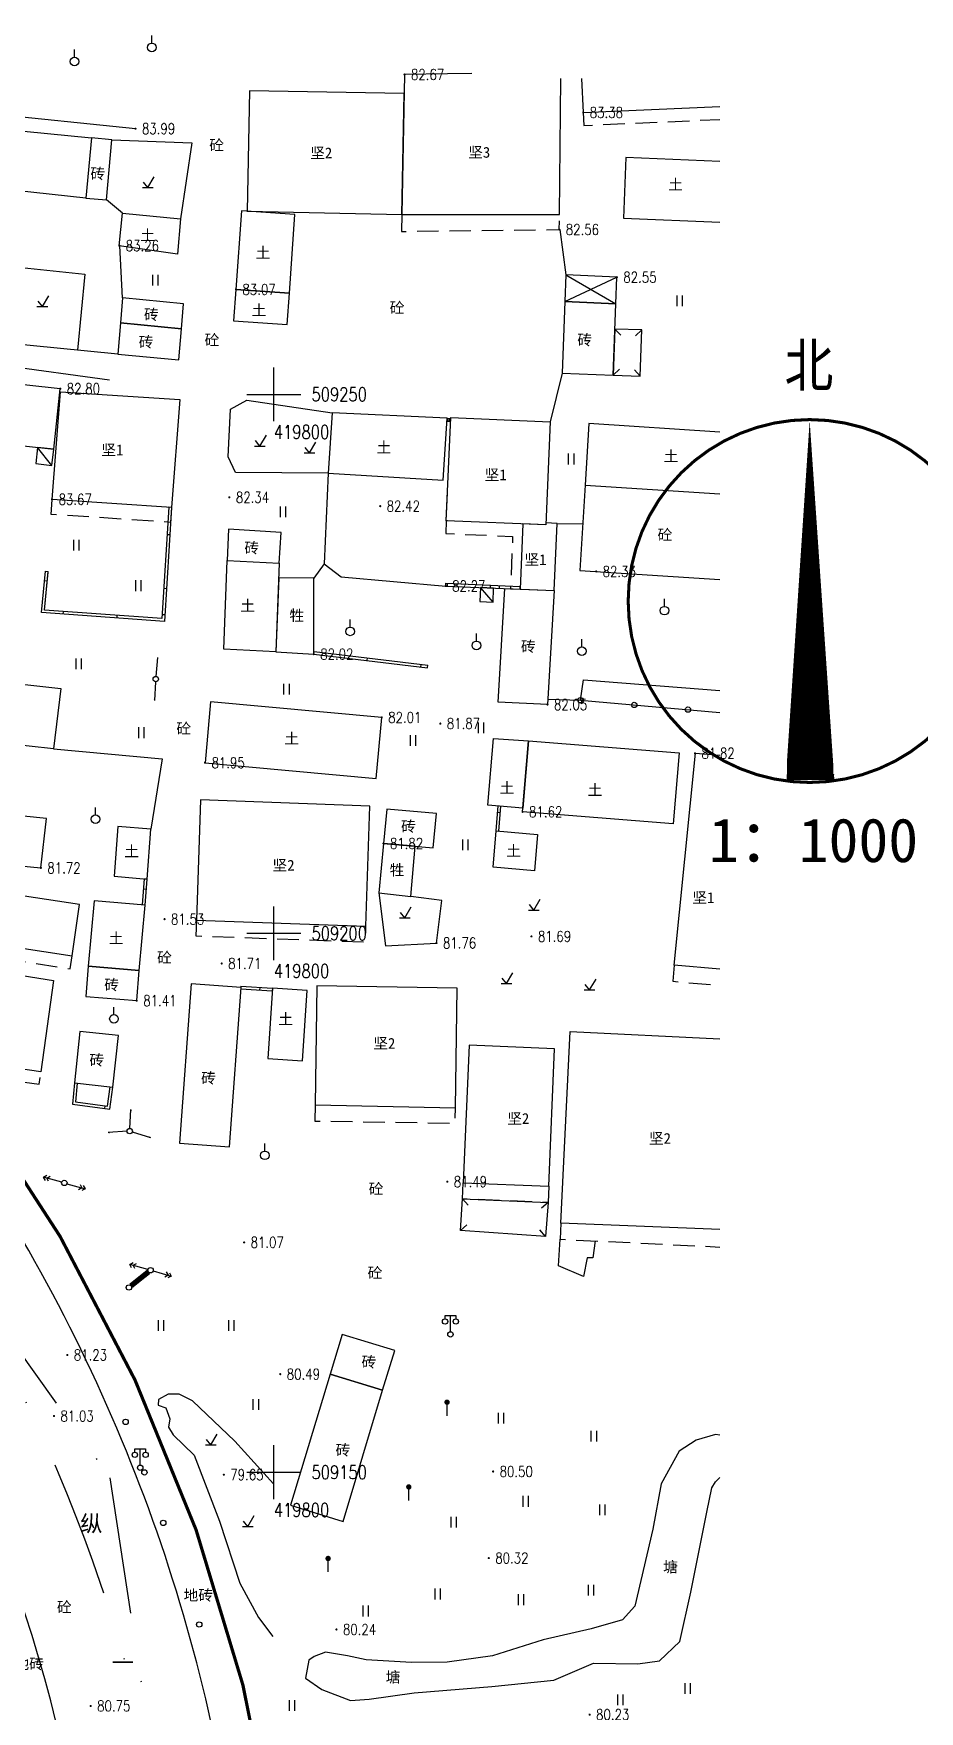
# Model space of a CAD drawing. Header units: millimetres. Extents: x 415847 to 420533, y 507593 to 509769.
# Drawn here: x 419777.7 to 419859.9, y 509127.8 to 509283.5 of the extents above; entities that cross this region are included whole.
import ezdxf
from ezdxf.enums import TextEntityAlignment as Align

# ---------------------------------------------------------------- set-up
doc = ezdxf.new("R2010")
doc.units = ezdxf.units.MM
doc.linetypes.add('DASHDOT', pattern=[25.4, 12.7, -6.35, 0, -6.35])
doc.linetypes.add('X5', pattern=[3, 2, -1])
for name, color, linetype in [('DLDW', 11, 'Continuous'), ('DMTZ', 3, 'Continuous'), ('GCD', 1, 'Continuous'), ('GXYZ', 2, 'Continuous'), ('JMD', 6, 'Continuous'), ('PP-COM', 7, 'Continuous'), ('RD-中线', 1, 'DASHDOT'), ('RD-侧石线', 5, 'Continuous'), ('SXSS', 5, 'Continuous'), ('TK', 7, 'Continuous'), ('ZBTZ', 3, 'Continuous'), ('ZJ', 7, 'Continuous')]:
    doc.layers.add(name, color=color, linetype=linetype)
doc.styles.add('ht11k', font='simhei.ttf', dxfattribs={"height": 1})
doc.styles.add('HZ', font='rs.shx', dxfattribs={"width": 0.8, "bigfont": 'hztxt.shx'})
doc.linetypes.add('10421', pattern='A,2,[150,AAA.SHX,S=1,R=0,X=0,Y=1],1e-11', length=2)
doc.linetypes.add('10422', pattern='A,2,[150,AAA.SHX,S=1,R=0,X=0,Y=1],2,[177,AAA.SHX,S=1,R=0,X=0,Y=0.8],1e-09', length=4)
doc.linetypes.add('1137', pattern='A,0,-1e-09,[146,AAA.SHX,S=1,R=0,X=0,Y=0],-10', length=10)
doc.linetypes.add('1161', pattern='A,0,[149,AAA.SHX,S=0.15,R=0,X=0,Y=0],-1.6', length=1.6)
doc.linetypes.add('445', pattern='A,8,-0.5,[147,AAA.SHX,S=1,R=0,X=0,Y=0],-1.5', length=10)

# ---------------------------------------------------------------- blocks, each defined once
blk = doc.blocks.new('gc121')
for p, q in [((-0.5, -1), (-0.5, 1)), ((0.5, -1), (0.5, 1))]:
    blk.add_line(p, q)
blk = doc.blocks.new('gc125')
blk.add_line((0, 0.8), (0, 2.2))
blk.add_circle((0, 0), 0.8)
blk = doc.blocks.new('gc123')
for p, q in [((-1, 0), (1, 0)), ((0, 0), (-0.8, 1)), ((0, 0), (1.2, 2))]:
    blk.add_line(p, q)
blk = doc.blocks.new('gc013c')
at = {"linetype": 'Continuous'}
blk.add_line((0.5, 0), (4, 0), dxfattribs=at)
at = {"linetype": 'Continuous', "const_width": 0.15, "flags": 128}
blk.add_lwpolyline([(3.775, 0, 1), (3.925, 0, 1)], format="xyb", close=True, dxfattribs=at)
blk = doc.blocks.new('gc170')
at = {"linetype": 'Continuous'}
blk.add_circle((0, 0), 0.5, dxfattribs=at)
blk = doc.blocks.new('NEW_BLOCK_50')
at = {"color": 0}
for points in [[(-1, 2.9), (-1, 3.5), (1, 3.5), (1, 2.9)], [(0, 0.5), (0, 3.5)]]:
    blk.add_lwpolyline(points, dxfattribs=at)
for centre in [(-1, 2.4), (0, 0), (1, 2.4)]:
    blk.add_circle(centre, 0.5, dxfattribs=at)
blk = doc.blocks.new('gc013a')
at = {"linetype": 'Continuous'}
blk.add_line((0.5, 0), (4, 0), dxfattribs=at)
at = {"linetype": 'Continuous', "flags": 128}
for points in [[(2.88, 0.5), (3.38, 0), (2.88, -0.5)], [(3.5, 0.5), (4, 0), (3.5, -0.5)]]:
    blk.add_lwpolyline(points, dxfattribs=at)
blk = doc.blocks.new('gc165')
blk.add_line((0, 0), (0, 2))
at = {"const_width": 0.5}
blk.add_lwpolyline([(-0.25, 2.5, 1), (0.25, 2.5, 1)], format="xyb", close=True, dxfattribs=at)
blk = doc.blocks.new('acfgw')
at = {"color": 4}
for p, q in [((0, -5), (0, 5)), ((-5, 0), (5, 0))]:
    blk.add_line(p, q, dxfattribs=at)
blk = doc.blocks.new('GC200')
at = {"linetype": 'Continuous', "const_width": 0.2, "flags": 128}
blk.add_lwpolyline([(-0.1, 0, 1), (0.1, 0, 1)], format="xyb", close=True, dxfattribs=at)
blk = doc.blocks.new('aczbz')
for p, q in [((1.95, -14.21), (1.93, -14.28)), ((1.93, -14.28), (1.93, -14.64)), ((1.98, -14.64), (1.95, -14.21))]:
    blk.add_line(p, q)
blk.add_lwpolyline([(0, 14.8, 0, 3.8, 0), (0.03, -13.31, 3.8, 3.8, 0), (0.03, -14.25, 3.8, 3.8, 0)], format="xyseb")
at = {"const_width": 0.25}
blk.add_lwpolyline([(-14.88, 0, 1), (14.88, 0, 1)], format="xyb", close=True, dxfattribs=at)
at = {"const_width": 3.8}
blk.add_lwpolyline([(0.01, -14.21), (0.01, -14.69)], dxfattribs=at)
at = {"style": 'HZ'}
blk.add_text('北', height=4, dxfattribs=at).set_placement((-0.06, 19.36), align=Align.MIDDLE)

msp = doc.modelspace()

# ---------------------------------------------------------------- linework, layer by layer
at = {"layer": 'DLDW', "color": 252, "linetype": 'Continuous', "flags": 128}
for points, elevation in [([(419800.205, 509226.12), (419803.706, 509225.898), (419803.716, 509232.956), (419800.461, 509232.977)], 82.915), ([(419810.173, 509208.333), (419809.733, 509203.763), (419812.702, 509203.4), (419813.107, 509208.079)], 81.851)]:
    msp.add_lwpolyline(points, close=True, dxfattribs=dict(at, elevation=elevation))
at = {"layer": 'DMTZ', "linetype": '10422', "elevation": 82.364, "flags": 128}
msp.add_lwpolyline([(419787.176, 509274.644), (419759.521, 509277.471), (419759.394, 509276.23)], dxfattribs=at)
at = {"layer": 'DMTZ', "linetype": '10421', "flags": 128}
msp.add_lwpolyline([(419784.771, 509251.309), (419764.879, 509254.022)], dxfattribs=at)
at = {"layer": 'DMTZ', "color": 252, "linetype": '10421', "elevation": 79.729}
msp.add_lwpolyline([(419799.962, 509148.94), (419796.402, 509152.885), (419792.457, 509156.632), (419791.211, 509157.26), (419790.205, 509157.237), (419789.303, 509156.736), (419789.272, 509156.215), (419789.99, 509155.978), (419790.367, 509154.957), (419790.223, 509154.175), (419790.677, 509153.481), (419792.614, 509151.595), (419794.974, 509145.453), (419796.859, 509139.701), (419798.575, 509136.52), (419799.912, 509134.756)], dxfattribs=at)
at = {"layer": 'GXYZ', "color": 252, "linetype": 'Continuous', "const_width": 0.5, "flags": 128}
msp.add_lwpolyline([(419788.377, 509168.587), (419786.757, 509167.295)], dxfattribs=at)
at = {"layer": 'GXYZ', "color": 252, "linetype": 'Continuous', "flags": 128}
msp.add_lwpolyline([(419788.377, 509168.587), (419786.757, 509167.295)], dxfattribs=at)
at = {"layer": 'JMD', "color": 252, "linetype": 'Continuous'}
for p, q in [((419826.991, 509258.612, 82.576), (419831.822, 509260.864, 82.576)), ((419827.094, 509261.073), (419831.719, 509258.403)), ((419827.094, 509261.073), (419831.719, 509258.403)), ((419831.636, 509256.061), (419832.181, 509255.476)), ((419831.636, 509256.061), (419832.181, 509255.476)), ((419831.636, 509256.061), (419832.181, 509255.476)), ((419834.148, 509255.972), (419833.563, 509255.427)), ((419834.148, 509255.972), (419833.563, 509255.427)), ((419834.148, 509255.972), (419833.563, 509255.427)), ((419831.484, 509251.788), (419832.07, 509252.333)), ((419831.484, 509251.788), (419832.07, 509252.333)), ((419831.484, 509251.788), (419832.07, 509252.333)), ((419833.997, 509251.699), (419833.451, 509252.284)), ((419833.997, 509251.699), (419833.451, 509252.284)), ((419833.997, 509251.699), (419833.451, 509252.284)), ((419816.072, 509247.774), (419816.061, 509247.524)), ((419816.072, 509247.774), (419816.061, 509247.524)), ((419816.11, 509247.772), (419816.099, 509247.523)), ((419816.271, 509247.765), (419816.261, 509247.516)), ((419816.404, 509247.76), (419816.394, 509247.51)), ((419779.427, 509243.412, 82.825), (419778.1, 509245.067, 82.825)), ((419779.427, 509243.412), (419778.1, 509245.067)), ((419779.427, 509243.412), (419778.1, 509245.067)), ((419790.528, 509239.516), (419790.279, 509239.532)), ((419790.365, 509236.953), (419790.115, 509236.969)), ((419778.736, 509232.722), (419778.985, 509232.699)), ((419778.736, 509232.722), (419778.985, 509232.699)), ((419778.818, 509233.59), (419779.067, 509233.567)), ((419815.945, 509232.217), (419815.955, 509232.467)), ((419815.945, 509232.217), (419815.955, 509232.467)), ((419816.11, 509232.21), (419816.12, 509232.46)), ((419820.338, 509230.72, 82.303), (419819.171, 509232.083, 82.303)), ((419820.338, 509230.72), (419819.171, 509232.083)), ((419820.338, 509230.72), (419819.171, 509232.083)), ((419820.089, 509232.044), (419820.099, 509232.294)), ((419820.941, 509232.009), (419820.951, 509232.259)), ((419820.941, 509232.009), (419820.951, 509232.259)), ((419822.851, 509231.929), (419822.861, 509232.179)), ((419790.047, 509231.963), (419789.798, 509231.979)), ((419780.479, 509229.614), (419780.497, 509229.864)), ((419780.479, 509229.614), (419780.497, 509229.864)), ((419785.466, 509229.255), (419785.484, 509229.504)), ((419785.466, 509229.255), (419785.484, 509229.504)), ((419789.893, 509229.536), (419789.644, 509229.552)), ((419789.893, 509229.536), (419789.644, 509229.552)), ((419803.706, 509225.898), (419803.736, 509226.146)), ((419808.67, 509225.299), (419808.7, 509225.547)), ((419808.67, 509225.299), (419808.7, 509225.547)), ((419808.67, 509225.299), (419808.7, 509225.547)), ((419813.634, 509224.699), (419813.664, 509224.947)), ((419813.634, 509224.699), (419813.664, 509224.947)), ((419813.634, 509224.699), (419813.664, 509224.947)), ((419814.256, 509224.624), (419814.286, 509224.872)), ((419820.77, 509211.227), (419821.02, 509211.205)), ((419820.623, 509209.495), (419820.872, 509209.474)), ((419788.18, 509204.067), (419787.931, 509204.087)), ((419788.258, 509205.035), (419788.009, 509205.055)), ((419788.063, 509202.616), (419787.814, 509202.636)), ((419796.947, 509195.089), (419796.931, 509194.84)), ((419798.705, 509194.974), (419798.689, 509194.724)), ((419799.877, 509194.897), (419799.861, 509194.648)), ((419784.317, 509183.746), (419784.35, 509183.994)), ((419817.504, 509175.364), (419818.038, 509174.768)), ((419825.44, 509175.027), (419824.841, 509174.496)), ((419817.309, 509172.429), (419817.911, 509172.955)), ((419825.194, 509171.883), (419824.671, 509172.489))]:
    msp.add_line(p, q, dxfattribs=at)
at = {"layer": 'JMD', "color": 252, "linetype": 'Continuous', "flags": 128}
for points, elevation in [([(419816.11, 509279.722), (419812.127, 509279.669), (419811.879, 509266.673), (419811.879, 509266.673)], 82.698), ([(419811.879, 509266.673), (419826.496, 509266.693), (419826.617, 509279.298)], 82.698), ([(419818.358, 509279.752), (419816.11, 509279.722)], 82.698), ([(419841.375, 509271.586), (419832.662, 509271.957), (419832.443, 509266.338), (419841.375, 509265.957)], 83.218), ([(419816.072, 509247.774), (419816.404, 509247.76)], 82.471), ([(419816.072, 509247.774), (419816.11, 509247.772)], 82.471), ([(419816.061, 509247.524), (419816.394, 509247.51)], 82.471), ([(419816.061, 509247.524), (419816.394, 509247.51)], 82.471), ([(419816.061, 509247.524), (419816.394, 509247.51)], 82.471), ([(419816.061, 509247.524), (419816.099, 509247.523)], 82.471), ([(419816.061, 509247.524), (419816.099, 509247.523)], 82.471), ([(419816.061, 509247.524), (419816.11, 509247.522)], 82.471), ([(419841.375, 509246.488), (419829.232, 509247.281), (419828.888, 509241.571), (419841.375, 509240.755)], 84.687), ([(419816.11, 509238.273), (419815.999, 509238.278), (419816.11, 509240.874)], 82.742), ([(419790.528, 509239.516), (419789.855, 509228.938), (419778.459, 509229.76), (419778.818, 509233.59)], 82.629), ([(419790.279, 509239.532), (419789.622, 509229.205), (419778.732, 509229.991), (419779.067, 509233.567)], 82.629), ([(419790.279, 509239.532), (419789.622, 509229.205), (419778.732, 509229.991), (419779.067, 509233.567)], 82.629), ([(419790.279, 509239.532), (419789.622, 509229.205), (419778.732, 509229.991), (419779.062, 509233.513)], 82.629), ([(419815.945, 509232.217), (419822.851, 509231.929)], 82.303), ([(419815.945, 509232.217), (419816.11, 509232.21)], 82.303), ([(419815.955, 509232.467), (419822.861, 509232.179)], 82.303), ([(419815.955, 509232.467), (419822.861, 509232.179)], 82.303), ([(419815.955, 509232.467), (419822.861, 509232.179)], 82.303), ([(419815.955, 509232.467), (419816.12, 509232.46)], 82.303), ([(419815.955, 509232.467), (419816.12, 509232.46)], 82.303), ([(419815.955, 509232.467), (419816.11, 509232.46)], 82.303), ([(419803.706, 509225.898), (419814.256, 509224.624)], 82.046), ([(419803.736, 509226.146), (419814.286, 509224.872)], 82.046), ([(419803.736, 509226.146), (419814.286, 509224.872)], 82.046), ([(419803.736, 509226.146), (419814.286, 509224.872)], 82.046), ([(419787.814, 509202.636), (419788.009, 509205.055)], 82.093), ([(419787.814, 509202.636), (419788.009, 509205.055)], 82.093), ([(419787.814, 509202.636), (419788.009, 509205.055)], 82.093), ([(419788.063, 509202.616), (419788.258, 509205.035)], 82.093), ([(419796.931, 509194.84), (419799.861, 509194.648)], 80.973), ([(419796.931, 509194.84), (419799.861, 509194.648)], 80.973), ([(419796.931, 509194.84), (419799.861, 509194.648)], 80.973), ([(419796.947, 509195.089), (419799.877, 509194.897)], 80.973)]:
    msp.add_lwpolyline(points, dxfattribs=dict(at, elevation=elevation))
for points in [[(419828.548, 509279.298), (419828.705, 509276.144), (419841.375, 509276.713)], [(419820.623, 509209.495), (419820.82, 509211.81)], [(419820.77, 509211.227), (419821.02, 509211.205)], [(419820.872, 509209.474), (419821.069, 509211.789)], [(419820.872, 509209.474), (419821.069, 509211.789)], [(419820.872, 509209.474), (419821.069, 509211.789)], [(419781.512, 509186.126), (419781.336, 509184.14), (419784.81, 509183.681), (419785.074, 509185.739)], [(419781.761, 509186.104), (419781.606, 509184.357), (419784.594, 509183.961), (419784.826, 509185.77)]]:
    msp.add_lwpolyline(points, dxfattribs=at)
for points, elevation in [([(419797.735, 509278.169), (419797.523, 509266.987), (419811.879, 509266.673), (419812.093, 509277.895)], 82.593), ([(419765.827, 509270.012), (419766.418, 509275.447), (419783.08, 509273.803), (419782.56, 509268.191)], 83.196), ([(419782.56, 509268.191), (419784.478, 509268.033), (419784.986, 509273.614), (419783.08, 509273.803)], 83.196), ([(419785.986, 509266.821), (419791.362, 509266.271), (419791.071, 509262.998), (419785.669, 509263.788)], 83.207), ([(419801.958, 509266.674), (419796.994, 509267.024), (419796.493, 509259.732), (419801.457, 509259.382)], 83.16), ([(419831.822, 509260.864), (419827.094, 509261.073), (419826.991, 509258.612), (419831.719, 509258.403)], 82.576), ([(419785.784, 509256.619), (419791.444, 509256.077), (419791.643, 509258.397), (419785.983, 509258.939)], 83.115), ([(419801.457, 509259.382), (419796.493, 509259.732), (419796.275, 509256.814), (419801.239, 509256.464)], 83.16), ([(419831.719, 509258.403), (419826.991, 509258.612), (419826.755, 509251.964), (419831.484, 509251.788)], 82.576), ([(419785.534, 509253.733), (419791.194, 509253.191), (419791.444, 509256.077), (419785.784, 509256.619)], 83.115), ([(419831.484, 509251.788), (419833.997, 509251.699), (419834.148, 509255.972), (419831.636, 509256.061)], 82.576), ([(419780.199, 509250.521), (419764.407, 509252.254), (419763.799, 509246.636), (419779.591, 509244.903)], 82.825), ([(419779.442, 509240.257), (419780.235, 509250.241), (419791.284, 509249.532), (419790.528, 509239.516)], 83.703), ([(419816.072, 509247.774), (419805.422, 509248.299), (419805.058, 509242.678), (419815.726, 509242.048)], 82.471), ([(419815.999, 509238.278), (419816.408, 509247.844), (419825.648, 509247.459), (419825.239, 509237.893)], 82.742), ([(419777.939, 509243.575), (419779.427, 509243.412), (419779.591, 509244.903), (419778.1, 509245.067)], 82.825), ([(419800.698, 509237.196), (419795.789, 509237.476), (419795.675, 509234.576), (419800.512, 509234.35)], 82.764), ([(419800.205, 509226.12), (419795.368, 509226.346), (419795.675, 509234.576), (419800.512, 509234.35)], 82.915), ([(419819.117, 509230.781), (419820.338, 509230.72), (419820.393, 509232.032), (419819.171, 509232.083)], 82.303), ([(419763.727, 509218.858), (419764.397, 509224.46), (419780.236, 509222.701), (419779.566, 509217.099)], 82.12), ([(419810.01, 509220.025), (419794.143, 509221.483), (419793.628, 509215.822), (419809.495, 509214.364)], 82.037), ([(419819.852, 509211.892), (419820.374, 509218.059), (419823.634, 509217.844), (419823.107, 509211.617)], 81.923), ([(419837.029, 509210.157), (419823.078, 509211.27), (419823.634, 509217.844), (419837.585, 509216.731), (419837.029, 509210.157)], 81.645), ([(419793.193, 509212.38), (419792.841, 509201.231), (419808.552, 509200.655), (419808.904, 509211.804)], 81.597), ([(419778.4, 509206.062), (419778.926, 509210.653), (419772.809, 509211.255), (419772.283, 509206.664)], 81.746), ([(419810.486, 509211.506), (419810.173, 509208.333), (419814.789, 509207.933), (419815.102, 509211.106)], 82.561), ([(419788.258, 509205.035), (419788.597, 509209.654), (419785.544, 509209.917), (419785.205, 509205.298)], 81.794), ([(419820.338, 509206.133), (419820.623, 509209.495), (419824.458, 509209.169), (419824.172, 509205.807)], 83.12), ([(419761.449, 509200.953), (419781.294, 509197.901), (419781.977, 509202.663), (419762.153, 509205.666)], 81.849), ([(419787.524, 509196.562), (419788.063, 509202.616), (419783.333, 509203.017), (419782.794, 509196.963)], 82.093), ([(419787.293, 509193.751), (419787.524, 509196.562), (419782.794, 509196.963), (419782.563, 509194.152)], 81.444), ([(419825.44, 509175.027), (419825.194, 509171.883), (419817.309, 509172.429), (419817.504, 509175.364)], 84.074)]:
    msp.add_lwpolyline(points, close=True, dxfattribs=dict(at, elevation=elevation))
at = {"layer": 'JMD', "color": 252, "linetype": 'X5', "flags": 128}
for points, elevation in [([(419828.705, 509276.144), (419828.759, 509274.945), (419841.375, 509275.511)], 83.411), ([(419811.879, 509266.673), (419811.849, 509265.115), (419826.483, 509265.289), (419826.496, 509266.693)], 82.593), ([(419790.528, 509239.516), (419790.435, 509238.119), (419779.349, 509238.86), (419779.442, 509240.257)], 82.629), ([(419815.999, 509238.278), (419815.949, 509237.079), (419822.154, 509236.821), (419821.952, 509231.967), (419822.851, 509231.929)], 82.742), ([(419761.434, 509200.88), (419761.267, 509199.772), (419781.11, 509196.704), (419781.294, 509197.901)], 81.849), ([(419837.149, 509197.047), (419837.014, 509195.553), (419841.375, 509195.159)], 86.442), ([(419803.826, 509184.081), (419803.803, 509182.581), (419816.819, 509182.377), (419816.842, 509183.81)], 90.108), ([(419825.504, 509176.526), (419825.44, 509175.027), (419817.504, 509175.364), (419817.568, 509176.863)], 89.787), ([(419826.636, 509173.114), (419826.563, 509171.616), (419841.375, 509170.897)], 90.847)]:
    msp.add_lwpolyline(points, dxfattribs=dict(at, elevation=elevation))
at = {"layer": 'JMD', "color": 252, "linetype": 'Continuous', "flags": 128}
for points in [[(419823.103, 509237.982), (419822.851, 509231.929), (419826.012, 509231.798), (419826.279, 509238.03), (419825.247, 509238.073), (419825.239, 509237.893)], [(419826.012, 509231.798), (419825.388, 509221.214), (419820.807, 509221.45), (419821.43, 509231.988)], [(419770.31, 509194.222), (419774.777, 509193.572), (419775.118, 509196.33), (419779.585, 509195.617), (419778.398, 509187.157), (419769.329, 509188.49)], [(419781.512, 509186.126), (419785.074, 509185.739), (419785.613, 509190.524), (419782.013, 509190.881)]]:
    msp.add_lwpolyline(points, close=True, dxfattribs=at)
at = {"layer": 'JMD', "color": 252, "linetype": '445', "flags": 128}
for points, elevation in [([(419825.453, 509221.729), (419828.454, 509221.623), (419828.718, 509223.508), (419841.375, 509222.513)], 81.884), ([(419809.733, 509203.763), (419810.353, 509198.846), (419815.09, 509199.098), (419815.573, 509203.049), (419812.702, 509203.4)], 81.418)]:
    msp.add_lwpolyline(points, dxfattribs=dict(at, elevation=elevation))
at = {"layer": 'JMD', "color": 252}
for points, elevation in [([(419841.375, 509196.665), (419837.149, 509197.047), (419839.118, 509216.702), (419841.375, 509216.531)], 86.442), ([(419803.999, 509195.121), (419803.826, 509184.081), (419816.842, 509183.81), (419817.016, 509194.917), (419803.999, 509195.121)], 90.108), ([(419841.375, 509172.524), (419826.636, 509173.114), (419827.499, 509190.878), (419841.375, 509190.204)], 90.847), ([(419818.108, 509189.614), (419817.568, 509176.863), (419825.504, 509176.526), (419826.045, 509189.277), (419818.108, 509189.614)], 89.787), ([(419829.807, 509171.459), (419829.597, 509169.904), (419829.079, 509169.903), (419828.735, 509168.175), (419826.409, 509169.14), (419826.563, 509171.616)], 82.304)]:
    msp.add_lwpolyline(points, dxfattribs=dict(at, elevation=elevation))
at = {"layer": 'JMD', "color": 252, "linetype": 'X5', "flags": 128}
for points in [[(419792.841, 509201.231), (419792.787, 509199.765), (419808.498, 509199.189), (419808.552, 509200.655)], [(419769.329, 509188.49), (419769.16, 509187.306), (419778.236, 509185.998), (419778.398, 509187.157)]]:
    msp.add_lwpolyline(points, dxfattribs=at)
at = {"layer": 'JMD', "color": 252}
for points, elevation in [([(419792.326, 509195.324), (419791.244, 509180.517), (419795.885, 509180.178), (419796.968, 509194.985)], 81.327), ([(419799.877, 509194.897), (419799.446, 509188.371), (419802.664, 509188.159), (419803.095, 509194.685)], 81.284), ([(419811.224, 509161.296), (419806.347, 509162.786), (419805.221, 509159.101), (419810.098, 509157.61)], 82.313), ([(419805.221, 509159.101), (419801.537, 509146.958), (419806.422, 509145.44), (419810.098, 509157.61)], 82.313)]:
    msp.add_lwpolyline(points, close=True, dxfattribs=dict(at, elevation=elevation))
at = {"layer": 'PP-COM', "color": 7, "ltscale": 100, "const_width": 0.3, "flags": 128}
msp.add_lwpolyline([(420037.011, 509429.705), (420082.284, 509220.356, -0.1365676), (420079.776, 509177.528), (420040.178, 509061.898, -0.2807645), (420008.155, 509035.283), (419836.39, 509010.028, -0.4124235), (419813.712, 509026.785), (419800.106, 509115.542, 0.117945), (419772.015, 509184.488), (419720.562, 509256.298)], format="xyb", dxfattribs=at)
at = {"layer": 'RD-中线'}
for p, q in [((419683.312, 509291.118), (419784.785, 509149.495)), ((419784.785, 509149.495), (419836, 508815.384))]:
    msp.add_line(p, q, dxfattribs=at)
msp.add_arc((419641.954, 509091.299), 150, 8.71494, 35.62163, dxfattribs=at)
at = {"layer": 'RD-侧石线'}
for points in [[(419810.88, 509020.238), (419796.121, 509116.514, 0.1179444), (419768.555, 509184.167), (419716.377, 509256.99)], [(419407.689, 508937.684), (419780.337, 508995.249, 0.413877), (419797.052, 509018.045), (419782.283, 509114.393, 0.1179444), (419757.175, 509176.013), (419704.509, 509249.516)]]:
    msp.add_lwpolyline(points, format="xyb", dxfattribs=at)
at = {"layer": 'SXSS', "color": 252, "linetype": '10421', "elevation": 80.56}
msp.add_lwpolyline([(419841.375, 509153.453), (419840.967, 509153.489), (419839.168, 509152.965), (419837.594, 509151.964), (419835.944, 509148.922), (419835.149, 509144.729), (419833.487, 509137.562), (419832.334, 509136.301), (419829.445, 509135.471), (419824.987, 509134.444), (419820.289, 509132.982), (419816.068, 509132.368), (419812.771, 509132.342), (419808.562, 509132.596), (419806.83, 509132.963), (419804.813, 509133.307), (419803.748, 509132.915), (419803.255, 509132.566), (419802.933, 509130.895), (419804.463, 509129.832), (419807.132, 509128.815), (419808.848, 509128.948), (419813.033, 509129.541), (419820.229, 509130.116), (419825.964, 509130.71), (419829.647, 509132.279), (419833.758, 509132.242), (419835.771, 509132.505), (419837.653, 509134.289), (419838.684, 509138.872), (419840.176, 509146.301), (419840.644, 509148.56), (419840.963, 509149.124), (419841.375, 509149.504)], dxfattribs=at)
at = {"layer": 'ZBTZ', "color": 252, "linetype": '1161', "flags": 128}
for points, elevation in [([(419784.986, 509273.614), (419792.395, 509273.344), (419791.362, 509266.271)], 83.196), ([(419785.986, 509266.821), (419785.986, 509266.821), (419784.478, 509268.033)], 83.207), ([(419826.533, 509265.289), (419827.094, 509261.073)], 82.594), ([(419785.983, 509258.939), (419785.719, 509263.788)], 83.115), ([(419785.534, 509253.733), (419774.556, 509254.797), (419775.424, 509261.891), (419782.48, 509261.133), (419781.798, 509254.095)], 83.115), ([(419826.755, 509251.964), (419825.648, 509247.459)], 82.576), ([(419805.058, 509242.678), (419796.444, 509242.744), (419795.758, 509244.192), (419795.987, 509248.615), (419797.513, 509249.454), (419805.422, 509248.299)], 82.471), ([(419805.058, 509242.678), (419804.668, 509234.276), (419806.247, 509233.069), (419815.945, 509232.217)], 82.471), ([(419828.888, 509241.571), (419828.372, 509233.668), (419841.375, 509232.818)], 81.996), ([(419804.668, 509234.276), (419803.716, 509232.956)], 82.471), ([(419779.566, 509217.099), (419789.637, 509216.172), (419788.597, 509209.654)], 82.12)]:
    msp.add_lwpolyline(points, dxfattribs=dict(at, elevation=elevation))
msp.add_lwpolyline([(419826.279, 509238.03), (419828.653, 509237.973)], dxfattribs=at)
at = {"layer": 'ZBTZ', "color": 252, "linetype": '1137', "elevation": 81.868, "flags": 128}
msp.add_lwpolyline([(419828.454, 509221.623), (419841.375, 509220.494)], dxfattribs=at)

# ---------------------------------------------------------------- block references
at = {"layer": 'DLDW', "color": 252, "xscale": 0.5, "yscale": 0.5}
for p in [(419816.385, 509162.787), (419787.614, 509150.418, 77.923)]:
    msp.add_blockref('NEW_BLOCK_50', p, dxfattribs=at)
at = {"layer": 'GCD', "color": 252, "linetype": 'Continuous'}
ref = msp.add_blockref('GC200', (419812.127, 509279.669, 82.668), dxfattribs=dict(at, xscale=0.5, yscale=0.5, zscale=0.5))
ref.add_attrib('height', '82.67', dxfattribs={"linetype": 'Continuous', "height": 1, "style": 'HZ', "width": 0.8}).set_placement((419812.727, 509279.669, 82.668), align=Align.MIDDLE_LEFT)
ref = msp.add_blockref('GC200', (419828.705, 509276.144, 83.381), dxfattribs=dict(at, xscale=0.5, yscale=0.5, zscale=0.5))
ref.add_attrib('height', '83.38', dxfattribs={"linetype": 'Continuous', "height": 1, "style": 'HZ', "width": 0.8}).set_placement((419829.305, 509276.144, 83.381), align=Align.MIDDLE_LEFT)
ref = msp.add_blockref('GC200', (419787.176, 509274.644, 83.986), dxfattribs=dict(at, xscale=0.5, yscale=0.5, zscale=0.5))
ref.add_attrib('height', '83.99', dxfattribs={"linetype": 'Continuous', "height": 1, "style": 'HZ', "width": 0.8}).set_placement((419787.776, 509274.644, 83.986), align=Align.MIDDLE_LEFT)
ref = msp.add_blockref('GC200', (419826.483, 509265.289, 82.564), dxfattribs=dict(at, xscale=0.5, yscale=0.5, zscale=0.5))
ref.add_attrib('height', '82.56', dxfattribs={"linetype": 'Continuous', "height": 1, "style": 'HZ', "width": 0.8}).set_placement((419827.083, 509265.289, 82.564), align=Align.MIDDLE_LEFT)
ref = msp.add_blockref('GC200', (419785.669, 509263.788, 83.259), dxfattribs=dict(at, xscale=0.5, yscale=0.5, zscale=0.5))
ref.add_attrib('height', '83.26', dxfattribs={"linetype": 'Continuous', "height": 1, "style": 'HZ', "width": 0.8}).set_placement((419786.269, 509263.788, 83.259), align=Align.MIDDLE_LEFT)
ref = msp.add_blockref('GC200', (419796.493, 509259.732, 83.066), dxfattribs=dict(at, xscale=0.5, yscale=0.5, zscale=0.5))
ref.add_attrib('height', '83.07', dxfattribs={"linetype": 'Continuous', "height": 1, "style": 'HZ', "width": 0.8}).set_placement((419797.093, 509259.732, 83.066), align=Align.MIDDLE_LEFT)
ref = msp.add_blockref('GC200', (419831.822, 509260.864, 82.546), dxfattribs=dict(at, xscale=0.5, yscale=0.5, zscale=0.5))
ref.add_attrib('height', '82.55', dxfattribs={"linetype": 'Continuous', "height": 1, "style": 'HZ', "width": 0.8}).set_placement((419832.422, 509260.864, 82.546), align=Align.MIDDLE_LEFT)
ref = msp.add_blockref('GC200', (419780.199, 509250.521, 82.795), dxfattribs=dict(at, xscale=0.5, yscale=0.5, zscale=0.5))
ref.add_attrib('height', '82.80', dxfattribs={"linetype": 'Continuous', "height": 1, "style": 'HZ', "width": 0.8}).set_placement((419780.799, 509250.521, 82.795), align=Align.MIDDLE_LEFT)
ref = msp.add_blockref('GC200', (419779.442, 509240.257, 83.673), dxfattribs=dict(at, xscale=0.5, yscale=0.5, zscale=0.5))
ref.add_attrib('height', '83.67', dxfattribs={"linetype": 'Continuous', "height": 1, "style": 'HZ', "width": 0.8}).set_placement((419780.042, 509240.257, 83.673), align=Align.MIDDLE_LEFT)
ref = msp.add_blockref('GC200', (419795.887, 509240.444, 82.34), dxfattribs=dict(at, xscale=0.5, yscale=0.5, zscale=0.5))
ref.add_attrib('height', '82.34', dxfattribs={"linetype": 'Continuous', "height": 1, "style": 'HZ', "width": 0.8}).set_placement((419796.487, 509240.444, 82.34), align=Align.MIDDLE_LEFT)
ref = msp.add_blockref('GC200', (419809.873, 509239.627, 82.422), dxfattribs=dict(at, xscale=0.5, yscale=0.5, zscale=0.5))
ref.add_attrib('height', '82.42', dxfattribs={"linetype": 'Continuous', "height": 1, "style": 'HZ', "width": 0.8}).set_placement((419810.473, 509239.627, 82.422), align=Align.MIDDLE_LEFT)
ref = msp.add_blockref('GC200', (419829.899, 509233.568, 82.334), dxfattribs=dict(at, xscale=0.5, yscale=0.5, zscale=0.5))
ref.add_attrib('height', '82.33', dxfattribs={"linetype": 'Continuous', "height": 1, "style": 'HZ', "width": 0.8}).set_placement((419830.499, 509233.568, 82.334), align=Align.MIDDLE_LEFT)
ref = msp.add_blockref('GC200', (419815.945, 509232.217, 82.273), dxfattribs=dict(at, xscale=0.5, yscale=0.5, zscale=0.5))
ref.add_attrib('height', '82.27', dxfattribs={"linetype": 'Continuous', "height": 1, "style": 'HZ', "width": 0.8}).set_placement((419816.545, 509232.217, 82.273), align=Align.MIDDLE_LEFT)
ref = msp.add_blockref('GC200', (419803.706, 509225.898, 82.016), dxfattribs=dict(at, xscale=0.5, yscale=0.5, zscale=0.5))
ref.add_attrib('height', '82.02', dxfattribs={"linetype": 'Continuous', "height": 1, "style": 'HZ', "width": 0.8}).set_placement((419804.306, 509225.898, 82.016), align=Align.MIDDLE_LEFT)
ref = msp.add_blockref('GC200', (419825.388, 509221.214, 82.046), dxfattribs=dict(at, xscale=0.5, yscale=0.5, zscale=0.5))
ref.add_attrib('height', '82.05', dxfattribs={"linetype": 'Continuous', "height": 1, "style": 'HZ', "width": 0.8}).set_placement((419825.988, 509221.214, 82.046), align=Align.MIDDLE_LEFT)
ref = msp.add_blockref('GC200', (419810.01, 509220.025, 82.007), dxfattribs=dict(at, xscale=0.5, yscale=0.5, zscale=0.5))
ref.add_attrib('height', '82.01', dxfattribs={"linetype": 'Continuous', "height": 1, "style": 'HZ', "width": 0.8}).set_placement((419810.61, 509220.025, 82.007), align=Align.MIDDLE_LEFT)
ref = msp.add_blockref('GC200', (419815.449, 509219.458, 81.87), dxfattribs=dict(at, xscale=0.5, yscale=0.5, zscale=0.5))
ref.add_attrib('height', '81.87', dxfattribs={"linetype": 'Continuous', "height": 1, "style": 'HZ', "width": 0.8}).set_placement((419816.049, 509219.458, 81.87), align=Align.MIDDLE_LEFT)
ref = msp.add_blockref('GC200', (419839.068, 509216.702, 81.824), dxfattribs=dict(at, xscale=0.5, yscale=0.5, zscale=0.5))
ref.add_attrib('height', '81.82', dxfattribs={"linetype": 'Continuous', "height": 1, "style": 'HZ', "width": 0.8}).set_placement((419839.668, 509216.702, 81.824), align=Align.MIDDLE_LEFT)
ref = msp.add_blockref('GC200', (419793.628, 509215.822, 81.951), dxfattribs=dict(at, xscale=0.5, yscale=0.5, zscale=0.5))
ref.add_attrib('height', '81.95', dxfattribs={"linetype": 'Continuous', "height": 1, "style": 'HZ', "width": 0.8}).set_placement((419794.228, 509215.822, 81.951), align=Align.MIDDLE_LEFT)
ref = msp.add_blockref('GC200', (419823.078, 509211.27, 81.615), dxfattribs=dict(at, xscale=0.5, yscale=0.5, zscale=0.5))
ref.add_attrib('height', '81.62', dxfattribs={"linetype": 'Continuous', "height": 1, "style": 'HZ', "width": 0.8}).set_placement((419823.678, 509211.27, 81.615), align=Align.MIDDLE_LEFT)
ref = msp.add_blockref('GC200', (419810.173, 509208.333, 81.821), dxfattribs=dict(at, xscale=0.5, yscale=0.5, zscale=0.5))
ref.add_attrib('height', '81.82', dxfattribs={"linetype": 'Continuous', "height": 1, "style": 'HZ', "width": 0.8}).set_placement((419810.773, 509208.333, 81.821), align=Align.MIDDLE_LEFT)
ref = msp.add_blockref('GC200', (419778.4, 509206.062, 81.716), dxfattribs=dict(at, xscale=0.5, yscale=0.5, zscale=0.5))
ref.add_attrib('height', '81.72', dxfattribs={"linetype": 'Continuous', "height": 1, "style": 'HZ', "width": 0.8}).set_placement((419779, 509206.062, 81.716), align=Align.MIDDLE_LEFT)
ref = msp.add_blockref('GC200', (419789.871, 509201.314, 81.534), dxfattribs=dict(at, xscale=0.5, yscale=0.5, zscale=0.5))
ref.add_attrib('height', '81.53', dxfattribs={"linetype": 'Continuous', "height": 1, "style": 'HZ', "width": 0.8}).set_placement((419790.471, 509201.314, 81.534), align=Align.MIDDLE_LEFT)
ref = msp.add_blockref('GC200', (419815.09, 509199.098, 81.76), dxfattribs=dict(at, xscale=0.5, yscale=0.5, zscale=0.5))
ref.add_attrib('height', '81.76', dxfattribs={"linetype": 'Continuous', "height": 1, "style": 'HZ', "width": 0.8}).set_placement((419815.69, 509199.098, 81.76), align=Align.MIDDLE_LEFT)
ref = msp.add_blockref('GC200', (419823.899, 509199.711, 81.69), dxfattribs=dict(at, xscale=0.5, yscale=0.5, zscale=0.5))
ref.add_attrib('height', '81.69', dxfattribs={"linetype": 'Continuous', "height": 1, "style": 'HZ', "width": 0.8}).set_placement((419824.499, 509199.711, 81.69), align=Align.MIDDLE_LEFT)
ref = msp.add_blockref('GC200', (419795.171, 509197.197, 81.71), dxfattribs=dict(at, xscale=0.5, yscale=0.5, zscale=0.5))
ref.add_attrib('height', '81.71', dxfattribs={"linetype": 'Continuous', "height": 1, "style": 'HZ', "width": 0.8}).set_placement((419795.771, 509197.197, 81.71), align=Align.MIDDLE_LEFT)
ref = msp.add_blockref('GC200', (419787.293, 509193.751, 81.414), dxfattribs=dict(at, xscale=0.5, yscale=0.5, zscale=0.5))
ref.add_attrib('height', '81.41', dxfattribs={"linetype": 'Continuous', "height": 1, "style": 'HZ', "width": 0.8}).set_placement((419787.893, 509193.751, 81.414), align=Align.MIDDLE_LEFT)
ref = msp.add_blockref('GC200', (419816.094, 509176.961, 81.49), dxfattribs=dict(at, xscale=0.5, yscale=0.5, zscale=0.5))
ref.add_attrib('height', '81.49', dxfattribs={"linetype": 'Continuous', "height": 1, "style": 'HZ', "width": 0.8}).set_placement((419816.694, 509176.961, 81.49), align=Align.MIDDLE_LEFT)
ref = msp.add_blockref('GC200', (419797.251, 509171.326, 81.07), dxfattribs=dict(at, xscale=0.5, yscale=0.5, zscale=0.5))
ref.add_attrib('height', '81.07', dxfattribs={"linetype": 'Continuous', "height": 1, "style": 'HZ', "width": 0.8}).set_placement((419797.851, 509171.326, 81.07), align=Align.MIDDLE_LEFT)
ref = msp.add_blockref('GC200', (419780.854, 509160.883, 81.234), dxfattribs=dict(at, xscale=0.5, yscale=0.5, zscale=0.5))
ref.add_attrib('height', '81.23', dxfattribs={"linetype": 'Continuous', "height": 1, "style": 'HZ', "width": 0.8}).set_placement((419781.454, 509160.883, 81.234), align=Align.MIDDLE_LEFT)
ref = msp.add_blockref('GC200', (419800.602, 509159.104, 80.49), dxfattribs=dict(at, xscale=0.5, yscale=0.5, zscale=0.5))
ref.add_attrib('height', '80.49', dxfattribs={"linetype": 'Continuous', "height": 1, "style": 'HZ', "width": 0.8}).set_placement((419801.202, 509159.104, 80.49), align=Align.MIDDLE_LEFT)
ref = msp.add_blockref('GC200', (419779.618, 509155.212, 81.03), dxfattribs=dict(at, xscale=0.5, yscale=0.5, zscale=0.5))
ref.add_attrib('height', '81.03', dxfattribs={"linetype": 'Continuous', "height": 1, "style": 'HZ', "width": 0.8}).set_placement((419780.218, 509155.212, 81.03), align=Align.MIDDLE_LEFT)
ref = msp.add_blockref('GC200', (419795.368, 509149.772, 79.65), dxfattribs=dict(at, xscale=0.5, yscale=0.5, zscale=0.5))
ref.add_attrib('height', '79.65', dxfattribs={"linetype": 'Continuous', "height": 1, "style": 'HZ', "width": 0.8}).set_placement((419795.968, 509149.772, 79.65), align=Align.MIDDLE_LEFT)
ref = msp.add_blockref('GC200', (419820.345, 509150.071, 80.5), dxfattribs=dict(at, xscale=0.5, yscale=0.5, zscale=0.5))
ref.add_attrib('height', '80.50', dxfattribs={"linetype": 'Continuous', "height": 1, "style": 'HZ', "width": 0.8}).set_placement((419820.945, 509150.071, 80.5), align=Align.MIDDLE_LEFT)
ref = msp.add_blockref('GC200', (419819.942, 509142.039, 80.32), dxfattribs=dict(at, xscale=0.5, yscale=0.5, zscale=0.5))
ref.add_attrib('height', '80.32', dxfattribs={"linetype": 'Continuous', "height": 1, "style": 'HZ', "width": 0.8}).set_placement((419820.542, 509142.039, 80.32), align=Align.MIDDLE_LEFT)
ref = msp.add_blockref('GC200', (419805.813, 509135.415, 80.24), dxfattribs=dict(at, xscale=0.5, yscale=0.5, zscale=0.5))
ref.add_attrib('height', '80.24', dxfattribs={"linetype": 'Continuous', "height": 1, "style": 'HZ', "width": 0.8}).set_placement((419806.413, 509135.415, 80.24), align=Align.MIDDLE_LEFT)
ref = msp.add_blockref('GC200', (419783.017, 509128.325, 80.75), dxfattribs=dict(at, xscale=0.5, yscale=0.5, zscale=0.5))
ref.add_attrib('height', '80.75', dxfattribs={"linetype": 'Continuous', "height": 1, "style": 'HZ', "width": 0.8}).set_placement((419783.617, 509128.325, 80.75), align=Align.MIDDLE_LEFT)
ref = msp.add_blockref('GC200', (419829.292, 509127.518, 80.23), dxfattribs=dict(at, xscale=0.5, yscale=0.5, zscale=0.5))
ref.add_attrib('height', '80.23', dxfattribs={"linetype": 'Continuous', "height": 1, "style": 'HZ', "width": 0.8}).set_placement((419829.892, 509127.518, 80.23), align=Align.MIDDLE_LEFT)
at = {"layer": 'GXYZ', "color": 252, "linetype": 'Continuous'}
for p, xscale, yscale, zscale, rotation in [((419789.057, 509223.583), 0.5, 0.5, 0.5, 84.72517147506538), ((419789.057, 509223.583), 0.5, 0.5, 0.5, 266.705388390973), ((419786.643, 509181.648), 0.4999999999999997, 0.4999999999999997, 0.4999999999999997, 86.7053884042912), ((419786.643, 509181.648), 0.5, 0.5, 0.5, 183.9509506289599), ((419786.643, 509181.648), 0.5, 0.5, 0.5, 342.7588155923351)]:
    msp.add_blockref('gc013c', p, dxfattribs=dict(at, xscale=xscale, yscale=yscale, zscale=zscale, rotation=rotation))
at = {"layer": 'GXYZ', "color": 252, "linetype": 'Continuous', "xscale": 0.5, "yscale": 0.5, "zscale": 0.5}
for p in [(419789.057, 509223.583), (419786.643, 509181.648), (419786.643, 509181.648)]:
    msp.add_blockref('gc170', p, dxfattribs=at)
at = {"layer": 'GXYZ', "color": 252, "linetype": 'Continuous'}
for p, xscale, yscale, rotation in [((419780.575, 509176.84), 0.4999999999999972, 0.4999999999999972, 164.2760430262378), ((419780.575, 509176.84), 0.5, 0.5, 344.2760430262379), ((419788.572, 509168.743), 0.4999999999999972, 0.4999999999999972, 164.2760430262378), ((419788.572, 509168.743), 0.5000000000000007, 0.5000000000000007, 344.2760430262379)]:
    msp.add_blockref('gc013a', p, dxfattribs=dict(at, xscale=xscale, yscale=yscale, rotation=rotation))
at = {"layer": 'GXYZ', "color": 252, "linetype": 'Continuous', "xscale": 0.5, "yscale": 0.5}
for p in [(419780.575, 509176.84), (419788.572, 509168.743), (419788.572, 509168.743), (419786.562, 509167.139), (419786.562, 509167.139)]:
    msp.add_blockref('gc170', p, dxfattribs=at)
at = {"layer": 'TK', "linetype": 'Continuous', "xscale": 1.131181779242789, "yscale": 1.131181779242789, "zscale": 2.262363558485577}
msp.add_blockref('aczbz', (419849.702, 509230.825, 185.672), dxfattribs=at)
at = {"layer": 'TK', "color": 252, "linetype": 'Continuous', "xscale": 0.5, "yscale": 0.5}
for p in [(419800, 509250), (419800, 509200), (419800, 509150)]:
    msp.add_blockref('acfgw', p, dxfattribs=at)
at = {"layer": 'ZBTZ', "color": 252, "linetype": 'Continuous', "xscale": 0.5, "yscale": 0.5, "zscale": 0.5}
for name, p in [('gc125', (419781.511, 509280.875)), ('gc125', (419788.69, 509282.188)), ('gc123', (419788.311, 509269.176)), ('gc121', (419789.033, 509260.6)), ('gc123', (419778.54, 509258.133)), ('gc121', (419837.653, 509258.681)), ('gc123', (419798.712, 509245.205)), ('gc123', (419803.316, 509244.567)), ('gc121', (419827.598, 509243.997)), ('gc121', (419800.88, 509239.097)), ('gc121', (419781.693, 509235.999)), ('gc121', (419787.466, 509232.254)), ('gc125', (419836.228, 509229.932)), ('gc125', (419807.083, 509228.011)), ('gc125', (419818.791, 509226.711)), ('gc125', (419828.564, 509226.181)), ('gc121', (419781.908, 509225)), ('gc121', (419801.194, 509222.658)), ('gc121', (419787.744, 509218.614)), ('gc121', (419812.93, 509217.889)), ('gc121', (419819.228, 509219.051)), ('gc125', (419783.462, 509210.585)), ('gc121', (419817.774, 509208.208)), ('gc123', (419824.12, 509202.157)), ('gc123', (419812.158, 509201.443)), ('gc123', (419821.584, 509195.335)), ('gc123', (419829.29, 509194.75)), ('gc125', (419785.18, 509192.058)), ('gc125', (419799.182, 509179.401))]:
    msp.add_blockref(name, p, dxfattribs=at)
at = {"layer": 'ZBTZ', "color": 252, "linetype": 'Continuous', "xscale": 0.5, "yscale": 0.5, "zscale": 0.5, "rotation": 355.0063199893595}
for p in [(419828.454, 509221.623), (419833.435, 509221.188), (419838.416, 509220.753)]:
    msp.add_blockref('gc170', p, dxfattribs=at)
at = {"layer": 'ZBTZ', "color": 252, "linetype": 'Continuous', "xscale": 0.5, "yscale": 0.5}
for p, rotation in [((419828.454, 509221.623), 355.0063199872366), ((419833.435, 509221.188), 355.0063199872366), ((419838.416, 509220.753), 355.0063199872366), ((419786.26, 509154.674), 290.4243233140382), ((419788.004, 509149.988), 290.4243233140382), ((419789.749, 509145.302), 290.4243233140382), ((419793.085, 509135.876), 288.1715242744473)]:
    msp.add_blockref('gc170', p, dxfattribs=dict(at, rotation=rotation))
for name, p in [('gc121', (419789.568, 509163.615)), ('gc121', (419796.068, 509163.615)), ('gc121', (419798.354, 509156.279)), ('gc165', (419816.072, 509155.25)), ('gc121', (419821.096, 509155.021)), ('gc123', (419794.161, 509152.543)), ('gc121', (419829.699, 509153.354)), ('gc165', (419812.525, 509147.388)), ('gc121', (419823.378, 509147.302)), ('gc121', (419830.49, 509146.513)), ('gc123', (419797.596, 509144.974)), ('gc121', (419816.706, 509145.372)), ('gc165', (419805.043, 509140.75)), ('gc121', (419815.214, 509138.706)), ('gc121', (419822.94, 509138.18)), ('gc121', (419829.436, 509139.057)), ('gc121', (419808.542, 509137.127)), ('gc121', (419832.158, 509128.882)), ('gc121', (419838.391, 509129.935)), ('gc121', (419801.694, 509128.356))]:
    msp.add_blockref(name, p, dxfattribs=at)

# ---------------------------------------------------------------- texts
at = {"layer": 'TK', "color": 252, "linetype": 'Continuous', "style": 'HZ', "width": 0.8}
for s, p in [('509250', (419803.5, 509249.375)), ('419800', (419800, 509245.875)), ('509200', (419803.5, 509199.375)), ('419800', (419800, 509195.875)), ('509150', (419803.5, 509149.375)), ('419800', (419800, 509145.875))]:
    msp.add_text(s, height=1.25, dxfattribs=at).set_placement(p)
at = {"layer": 'ZJ', "color": 252, "linetype": 'Continuous', "style": 'ht11k'}
for s, p in [('砼', (419794.702, 509273.168)), ('坚2', (419804.401, 509272.424)), ('坚3', (419819.055, 509272.479)), ('砖', (419783.677, 509270.49)), ('土', (419837.263, 509269.512)), ('土', (419788.295, 509264.819)), ('土', (419799.008, 509263.183)), ('砼', (419811.441, 509258.092)), ('砖', (419788.647, 509257.416)), ('土', (419798.635, 509257.847)), ('砖', (419788.157, 509254.87)), ('砼', (419794.269, 509255.096)), ('砖', (419828.836, 509255.066)), ('坚1', (419785.024, 509244.869)), ('土', (419810.209, 509245.125)), ('土', (419836.848, 509244.304)), ('坚1', (419820.574, 509242.56)), ('砼', (419836.279, 509237.022)), ('砖', (419797.959, 509235.772)), ('坚1', (419824.277, 509234.691)), ('土', (419797.579, 509230.441)), ('牲', (419802.131, 509229.51)), ('砖', (419823.607, 509226.625)), ('砼', (419791.651, 509219.046)), ('土', (419801.661, 509218.111)), ('土', (419821.64, 509213.542)), ('土', (419829.791, 509213.343)), ('砖', (419812.492, 509209.939)), ('土', (419786.815, 509207.657)), ('土', (419822.244, 509207.694)), ('坚2', (419800.906, 509206.339)), ('牲', (419811.429, 509205.894)), ('坚1', (419839.837, 509203.338)), ('土', (419785.381, 509199.592)), ('砼', (419789.866, 509197.801)), ('砖', (419784.958, 509195.238)), ('土', (419801.101, 509192.096)), ('坚2', (419810.255, 509189.819)), ('砖', (419783.585, 509188.257)), ('砖', (419793.944, 509186.586)), ('坚2', (419822.676, 509182.844)), ('坚2', (419835.816, 509180.998)), ('砼', (419809.492, 509176.348)), ('砼', (419809.389, 509168.553)), ('砖', (419808.822, 509160.252)), ('砖', (419806.417, 509152.078)), ('塘', (419836.796, 509141.24)), ('地砖', (419793.001, 509138.606, 80.182)), ('砼', (419780.576, 509137.545)), ('地砖', (419777.311, 509132.252)), ('塘', (419811.068, 509131.021))]:
    msp.add_text(s, height=1, dxfattribs=at).set_placement(p, align=Align.MIDDLE)
at = {"layer": 'ZJ', "linetype": 'Continuous', "style": 'ht11k'}
msp.add_text('1：1000', height=4.0723, dxfattribs=at).set_placement((419850.063, 509206.607, 316.787), align=Align.CENTER)
at = {"layer": 'ZJ', "color": 252, "linetype": '1161', "style": 'ht11k'}
for s, p in [('纵', (419783.077, 509145.273, -7.276)), ('一', (419786.006, 509132.329, -7.276))]:
    msp.add_text(s, height=1.5, dxfattribs=at).set_placement(p, align=Align.MIDDLE)

doc.saveas('drawing.dxf')
